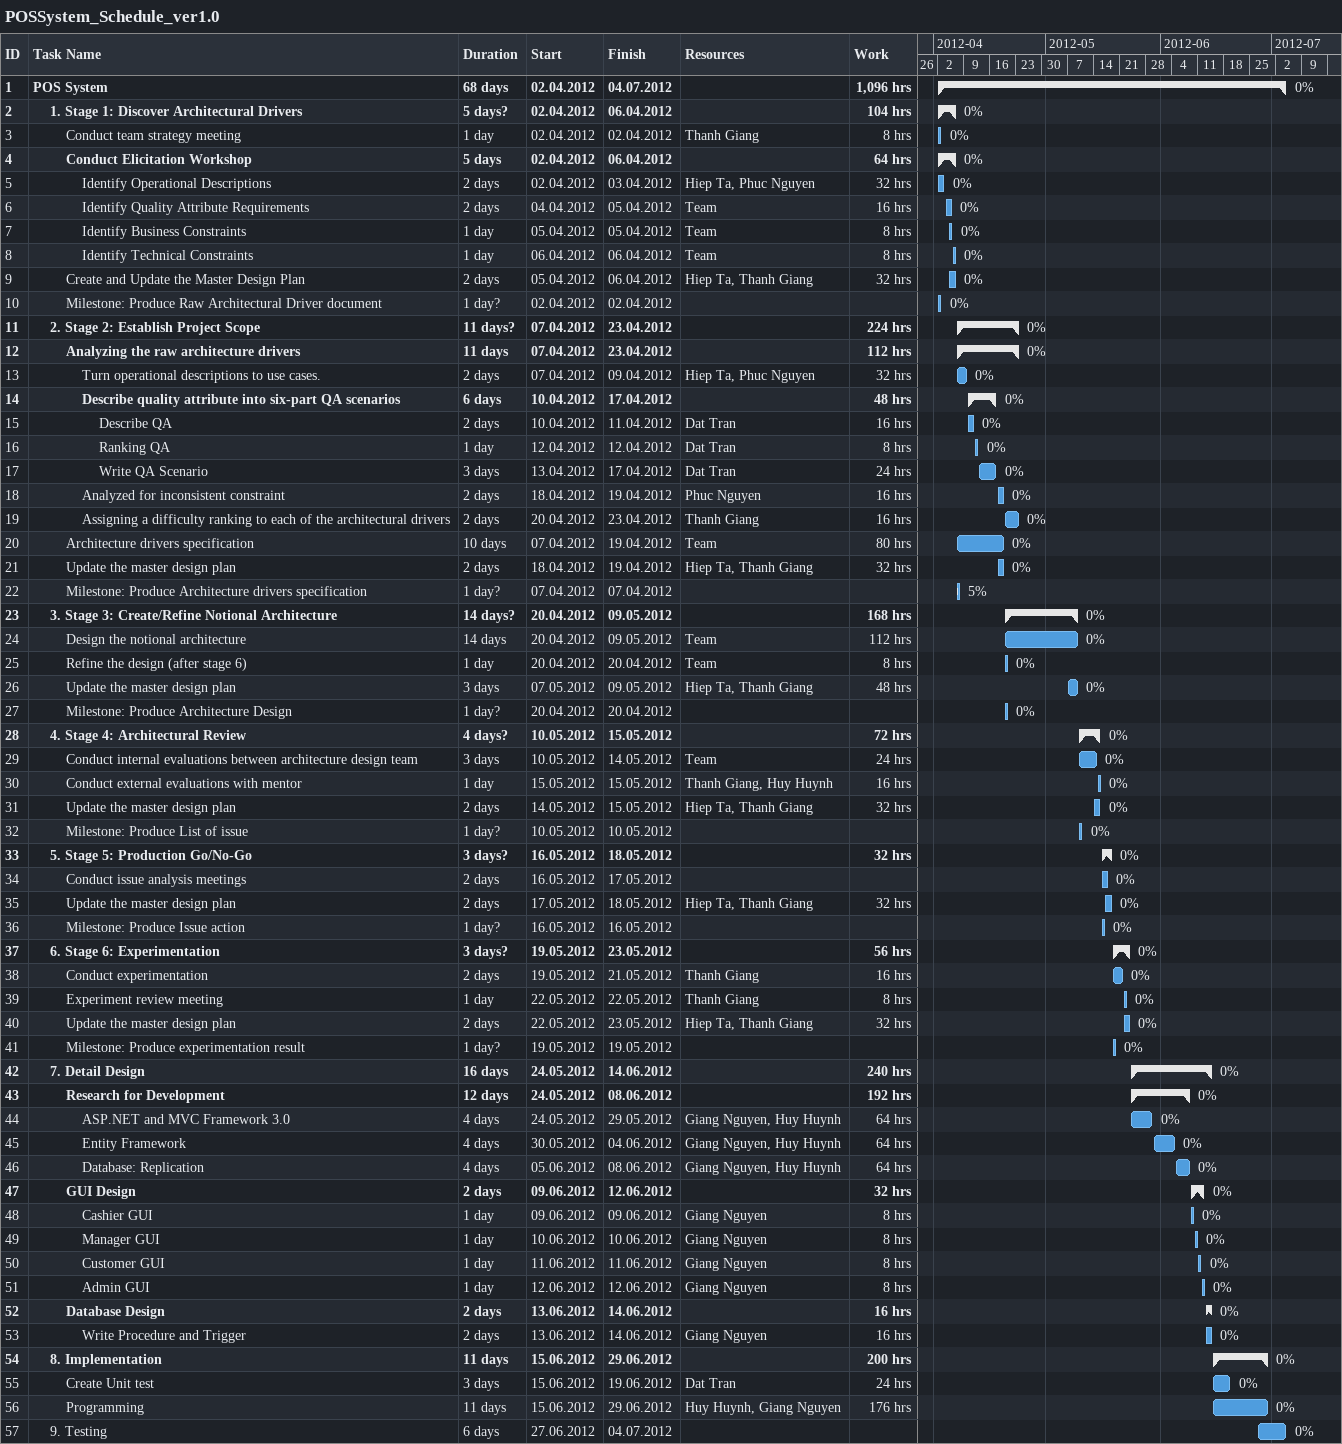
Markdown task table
POSSystem_Schedule_ver1.0

| ID | Level | Task | Duration | Start | Finish | Resources | % complete | Work (h) |
|---|---|---|---|---|---|---|---|---|
| 1 | 1 | **POS System** | 68d | 2012-04-02 | 2012-07-04 |  | 0 | 1096 |
| 2 | 2 | **1. Stage 1: Discover Architectural Drivers** | 5d? | 2012-04-02 | 2012-04-06 |  | 0 | 104 |
| 3 | 3 | Conduct team strategy meeting | 1d | 2012-04-02 | 2012-04-02 | Thanh Giang | 0 | 8 |
| 4 | 3 | **Conduct Elicitation Workshop** | 5d | 2012-04-02 | 2012-04-06 |  | 0 | 64 |
| 5 | 4 | Identify Operational Descriptions | 2d | 2012-04-02 | 2012-04-03 | Hiep Ta, Phuc Nguyen | 0 | 32 |
| 6 | 4 | Identify Quality Attribute Requirements | 2d | 2012-04-04 | 2012-04-05 | Team | 0 | 16 |
| 7 | 4 | Identify Business Constraints | 1d | 2012-04-05 | 2012-04-05 | Team | 0 | 8 |
| 8 | 4 | Identify Technical Constraints | 1d | 2012-04-06 | 2012-04-06 | Team | 0 | 8 |
| 9 | 3 | Create and Update the Master Design Plan | 2d | 2012-04-05 | 2012-04-06 | Hiep Ta, Thanh Giang | 0 | 32 |
| 10 | 3 | Milestone: Produce Raw Architectural Driver document | 1d? | 2012-04-02 | 2012-04-02 |  | 0 |  |
| 11 | 2 | **2. Stage 2: Establish Project Scope** | 11d? | 2012-04-07 | 2012-04-23 |  | 0 | 224 |
| 12 | 3 | **Analyzing the raw architecture drivers** | 11d | 2012-04-07 | 2012-04-23 |  | 0 | 112 |
| 13 | 4 | Turn operational descriptions to use cases. | 2d | 2012-04-07 | 2012-04-09 | Hiep Ta, Phuc Nguyen | 0 | 32 |
| 14 | 4 | **Describe quality attribute into six-part QA scenarios** | 6d | 2012-04-10 | 2012-04-17 |  | 0 | 48 |
| 15 | 5 | Describe QA | 2d | 2012-04-10 | 2012-04-11 | Dat Tran | 0 | 16 |
| 16 | 5 | Ranking QA | 1d | 2012-04-12 | 2012-04-12 | Dat Tran | 0 | 8 |
| 17 | 5 | Write QA Scenario | 3d | 2012-04-13 | 2012-04-17 | Dat Tran | 0 | 24 |
| 18 | 4 | Analyzed for inconsistent constraint | 2d | 2012-04-18 | 2012-04-19 | Phuc Nguyen | 0 | 16 |
| 19 | 4 | Assigning a difficulty ranking to each of the architectural drivers | 2d | 2012-04-20 | 2012-04-23 | Thanh Giang | 0 | 16 |
| 20 | 3 | Architecture drivers specification | 10d | 2012-04-07 | 2012-04-19 | Team | 0 | 80 |
| 21 | 3 | Update the master design plan | 2d | 2012-04-18 | 2012-04-19 | Hiep Ta, Thanh Giang | 0 | 32 |
| 22 | 3 | Milestone: Produce Architecture drivers specification | 1d? | 2012-04-07 | 2012-04-07 |  | 5 |  |
| 23 | 2 | **3. Stage 3: Create/Refine Notional Architecture** | 14d? | 2012-04-20 | 2012-05-09 |  | 0 | 168 |
| 24 | 3 | Design the notional architecture | 14d | 2012-04-20 | 2012-05-09 | Team | 0 | 112 |
| 25 | 3 | Refine the design (after stage 6) | 1d | 2012-04-20 | 2012-04-20 | Team | 0 | 8 |
| 26 | 3 | Update the master design plan | 3d | 2012-05-07 | 2012-05-09 | Hiep Ta, Thanh Giang | 0 | 48 |
| 27 | 3 | Milestone: Produce Architecture Design | 1d? | 2012-04-20 | 2012-04-20 |  | 0 |  |
| 28 | 2 | **4. Stage 4: Architectural Review** | 4d? | 2012-05-10 | 2012-05-15 |  | 0 | 72 |
| 29 | 3 | Conduct internal evaluations between architecture design team | 3d | 2012-05-10 | 2012-05-14 | Team | 0 | 24 |
| 30 | 3 | Conduct external evaluations with mentor | 1d | 2012-05-15 | 2012-05-15 | Thanh Giang, Huy Huynh | 0 | 16 |
| 31 | 3 | Update the master design plan | 2d | 2012-05-14 | 2012-05-15 | Hiep Ta, Thanh Giang | 0 | 32 |
| 32 | 3 | Milestone: Produce List of issue | 1d? | 2012-05-10 | 2012-05-10 |  | 0 |  |
| 33 | 2 | **5. Stage 5: Production Go/No-Go** | 3d? | 2012-05-16 | 2012-05-18 |  | 0 | 32 |
| 34 | 3 | Conduct issue analysis meetings | 2d | 2012-05-16 | 2012-05-17 |  | 0 |  |
| 35 | 3 | Update the master design plan | 2d | 2012-05-17 | 2012-05-18 | Hiep Ta, Thanh Giang | 0 | 32 |
| 36 | 3 | Milestone: Produce Issue action | 1d? | 2012-05-16 | 2012-05-16 |  | 0 |  |
| 37 | 2 | **6. Stage 6: Experimentation** | 3d? | 2012-05-19 | 2012-05-23 |  | 0 | 56 |
| 38 | 3 | Conduct experimentation | 2d | 2012-05-19 | 2012-05-21 | Thanh Giang | 0 | 16 |
| 39 | 3 | Experiment review meeting | 1d | 2012-05-22 | 2012-05-22 | Thanh Giang | 0 | 8 |
| 40 | 3 | Update the master design plan | 2d | 2012-05-22 | 2012-05-23 | Hiep Ta, Thanh Giang | 0 | 32 |
| 41 | 3 | Milestone: Produce experimentation result | 1d? | 2012-05-19 | 2012-05-19 |  | 0 |  |
| 42 | 2 | **7. Detail Design** | 16d | 2012-05-24 | 2012-06-14 |  | 0 | 240 |
| 43 | 3 | **Research for Development** | 12d | 2012-05-24 | 2012-06-08 |  | 0 | 192 |
| 44 | 4 | ASP.NET and MVC Framework 3.0 | 4d | 2012-05-24 | 2012-05-29 | Giang Nguyen, Huy Huynh | 0 | 64 |
| 45 | 4 | Entity Framework | 4d | 2012-05-30 | 2012-06-04 | Giang Nguyen, Huy Huynh | 0 | 64 |
| 46 | 4 | Database: Replication | 4d | 2012-06-05 | 2012-06-08 | Giang Nguyen, Huy Huynh | 0 | 64 |
| 47 | 3 | **GUI Design** | 2d | 2012-06-09 | 2012-06-12 |  | 0 | 32 |
| 48 | 4 | Cashier GUI | 1d | 2012-06-09 | 2012-06-09 | Giang Nguyen | 0 | 8 |
| 49 | 4 | Manager GUI | 1d | 2012-06-10 | 2012-06-10 | Giang Nguyen | 0 | 8 |
| 50 | 4 | Customer GUI | 1d | 2012-06-11 | 2012-06-11 | Giang Nguyen | 0 | 8 |
| 51 | 4 | Admin GUI | 1d | 2012-06-12 | 2012-06-12 | Giang Nguyen | 0 | 8 |
| 52 | 3 | **Database Design** | 2d | 2012-06-13 | 2012-06-14 |  | 0 | 16 |
| 53 | 4 | Write Procedure and Trigger | 2d | 2012-06-13 | 2012-06-14 | Giang Nguyen | 0 | 16 |
| 54 | 2 | **8. Implementation** | 11d | 2012-06-15 | 2012-06-29 |  | 0 | 200 |
| 55 | 3 | Create Unit test | 3d | 2012-06-15 | 2012-06-19 | Dat Tran | 0 | 24 |
| 56 | 3 | Programming | 11d | 2012-06-15 | 2012-06-29 | Huy Huynh, Giang Nguyen | 0 | 176 |
| 57 | 2 | 9. Testing | 6d | 2012-06-27 | 2012-07-04 |  | 0 |  |
